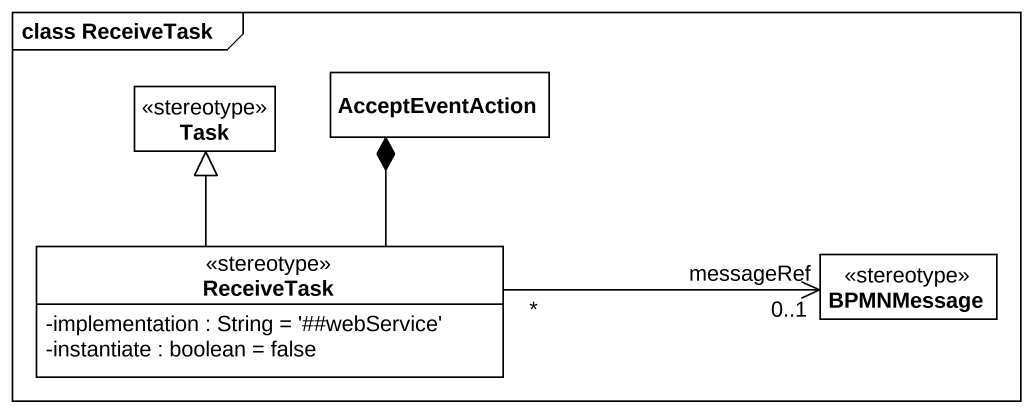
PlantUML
@startuml
mainframe class ReceiveTask
hide circle
hide empty members
skinparam classAttributeIconSize 0
class Task <<stereotype>>
class AcceptEventAction
class ReceiveTask <<stereotype>> {
  -implementation : String = '##webService'
  -instantiate : boolean = false
}
class BPMNMessage <<stereotype>>
ReceiveTask -up-|> Task
ReceiveTask -up-* AcceptEventAction
ReceiveTask "*" -right-> "messageRef\n0..1" BPMNMessage
@enduml
